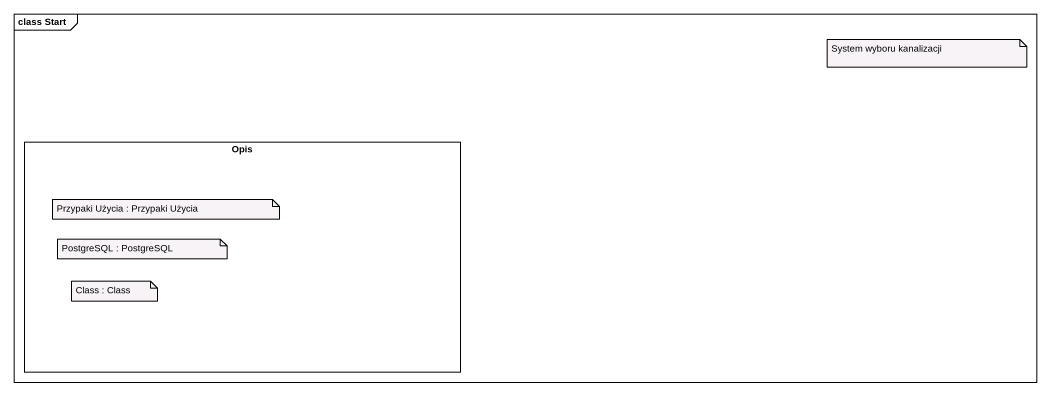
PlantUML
@startuml
mainframe class Start
rectangle Opis
note as N1
  System wyboru kanalizacji
end note
note as N2
  Przypaki Użycia : Przypaki Użycia
end note
note as N3
  PostgreSQL : PostgreSQL
end note
note as N4
  Class : Class
end note
@enduml
